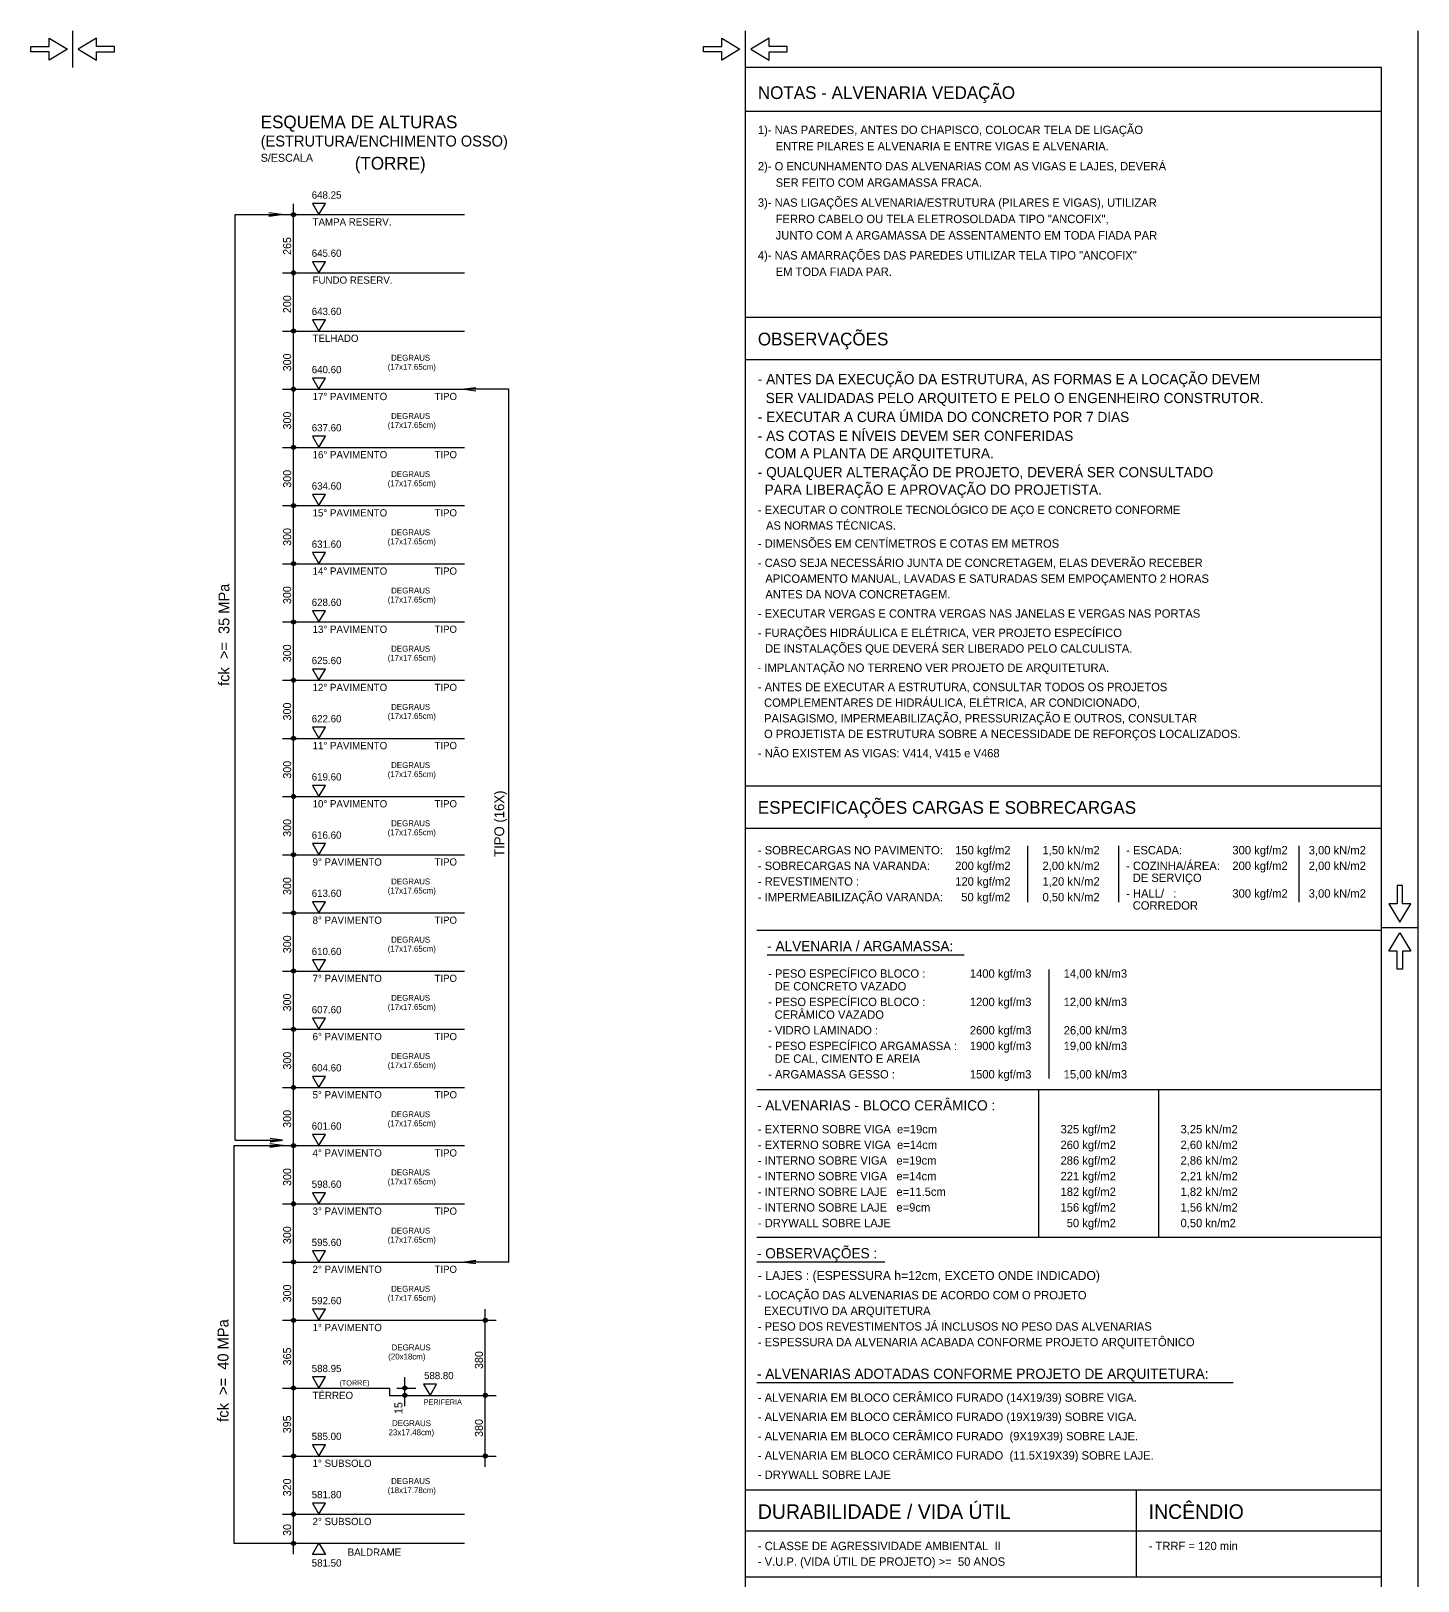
# Model space of a CAD drawing. Header units: metres. Extents: x 0 to 7795, y 0 to 4205.
# Drawn here: x 5888 to 7795, y 2074 to 4205 of the extents above; entities that cross this region are included whole.
import ezdxf

# ---------------------------------------------------------------- set-up
doc = ezdxf.new("R2010")
doc.units = ezdxf.units.M
for name, color, linetype in [('MTH-14', 2, 'Continuous'), ('MTH-179', 1, 'Continuous'), ('MTH-18', 1, 'Continuous'), ('MTH-224', 4, 'Continuous'), ('MTH-226', 6, 'Continuous'), ('MTH-230', 1, 'Continuous'), ('MTH-COTAS7', 31, 'Continuous'), ('MTH-MARGEM', 5, 'Continuous'), ('MTH-SIMB_COTA', 3, 'Continuous'), ('MTH-TXT', 4, 'Continuous'), ('MTH-TXT-NEGRITO', 5, 'Continuous'), ('MTH-TXT-NOTAS', 3, 'Continuous'), ('MTH-TXT2', 5, 'Continuous')]:
    doc.layers.add(name, color=color, linetype=linetype)

msp = doc.modelspace()

# ---------------------------------------------------------------- linework, layer by layer
at = {"layer": 'MTH-179', "linetype": 'Continuous'}
for p, q in [((5945.004008, 4154.998269), (5945.004008, 4204.998269)), ((6870.004008, 4154.998269), (6870.004008, 4204.998269)), ((7795.004008, -0.002219), (7795.004008, 4204.998269)), ((7745.004008, 2972.497781), (7795.004008, 2972.497781))]:
    msp.add_line(p, q, dxfattribs=at)
for points in [[(5937.503275, 4179.998269), (5912.503275, 4164.998269), (5912.503275, 4176.248269), (5887.503275, 4176.248269), (5887.503275, 4183.748269), (5912.503275, 4183.748269), (5912.503275, 4194.998269), (5937.503275, 4179.998269)], [(5952.503275, 4179.998269), (5977.503275, 4164.998269), (5977.503275, 4176.248269), (6002.503275, 4176.248269), (6002.503275, 4183.748269), (5977.503275, 4183.748269), (5977.503275, 4194.998269), (5952.503275, 4179.998269)], [(6862.503275, 4179.998269), (6837.503275, 4164.998269), (6837.503275, 4176.248269), (6812.503275, 4176.248269), (6812.503275, 4183.748269), (6837.503275, 4183.748269), (6837.503275, 4194.998269), (6862.503275, 4179.998269)], [(6877.503275, 4179.998269), (6902.503275, 4164.998269), (6902.503275, 4176.248269), (6927.503275, 4176.248269), (6927.503275, 4183.748269), (6902.503275, 4183.748269), (6902.503275, 4194.998269), (6877.503275, 4179.998269)], [(7770.004008, 2979.997781), (7785.004008, 3004.997781), (7773.754008, 3004.997781), (7773.754008, 3029.997781), (7766.254008, 3029.997781), (7766.254008, 3004.997781), (7755.004008, 3004.997781), (7770.004008, 2979.997781)], [(7770.004008, 2964.997781), (7785.004008, 2939.997781), (7773.754008, 2939.997781), (7773.754008, 2914.997781), (7766.254008, 2914.997781), (7766.254008, 2939.997781), (7755.004008, 2939.997781), (7770.004008, 2964.997781)]]:
    msp.add_lwpolyline(points, dxfattribs=at)
at = {"layer": 'MTH-18', "linetype": 'Continuous'}
for p, q in [((6870.004104, 4094.998269), (7745.004104, 4094.998269)), ((6870.004104, 3753.429935), (7745.004104, 3753.429935)), ((6870.004003, 2142.929432), (7745.004003, 2142.929432))]:
    msp.add_line(p, q, dxfattribs=at)
at = {"layer": 'MTH-224', "linetype": 'Continuous'}
for points in [[(6274.73971, 3967.828223), (6283.572714, 3952.529753), (6292.404838, 3967.828223), (6274.73971, 3967.828223)], [(6274.73971, 3887.828223), (6283.572714, 3872.529753), (6292.404838, 3887.828223), (6274.73971, 3887.828223)], [(6274.73971, 3807.828223), (6283.572714, 3792.529753), (6292.404838, 3807.828223), (6274.73971, 3807.828223)], [(6274.73971, 3727.828223), (6283.572714, 3712.529753), (6292.404838, 3727.828223), (6274.73971, 3727.828223)], [(6274.73971, 3647.828223), (6283.572714, 3632.529753), (6292.404838, 3647.828223), (6274.73971, 3647.828223)], [(6274.73971, 3567.828223), (6283.572714, 3552.529753), (6292.404838, 3567.828223), (6274.73971, 3567.828223)], [(6274.73971, 3487.828223), (6283.572714, 3472.529753), (6292.404838, 3487.828223), (6274.73971, 3487.828223)], [(6274.73971, 3407.828223), (6283.572714, 3392.529753), (6292.404838, 3407.828223), (6274.73971, 3407.828223)], [(6274.73971, 3327.828223), (6283.572714, 3312.529753), (6292.404838, 3327.828223), (6274.73971, 3327.828223)], [(6274.73971, 3247.828223), (6283.572714, 3232.529753), (6292.404838, 3247.828223), (6274.73971, 3247.828223)], [(6274.73971, 3167.828223), (6283.572714, 3152.529753), (6292.404838, 3167.828223), (6274.73971, 3167.828223)], [(6274.73971, 3087.828223), (6283.572714, 3072.529753), (6292.404838, 3087.828223), (6274.73971, 3087.828223)], [(6274.73971, 3007.828223), (6283.572714, 2992.529753), (6292.404838, 3007.828223), (6274.73971, 3007.828223)], [(6274.73971, 2927.828223), (6283.572714, 2912.529753), (6292.404838, 2927.828223), (6274.73971, 2927.828223)], [(6274.73971, 2847.828223), (6283.572714, 2832.529753), (6292.404838, 2847.828223), (6274.73971, 2847.828223)], [(6274.73971, 2767.828223), (6283.572714, 2752.529753), (6292.404838, 2767.828223), (6274.73971, 2767.828223)], [(6274.73971, 2687.828223), (6283.572714, 2672.529753), (6292.404838, 2687.828223), (6274.73971, 2687.828223)], [(6274.73971, 2607.828223), (6283.572714, 2592.529753), (6292.404838, 2607.828223), (6274.73971, 2607.828223)], [(6274.73971, 2527.828223), (6283.572714, 2512.529753), (6292.404838, 2527.828223), (6274.73971, 2527.828223)], [(6274.73971, 2447.828223), (6283.572714, 2432.529753), (6292.404838, 2447.828223), (6274.73971, 2447.828223)], [(6274.73971, 2354.49489), (6283.572714, 2339.19642), (6292.404838, 2354.49489), (6274.73971, 2354.49489)], [(6427.470759, 2344.49642), (6436.304646, 2329.19642), (6445.137653, 2344.49642), (6427.470759, 2344.49642)], [(6274.73971, 2261.161557), (6283.572714, 2245.863087), (6292.404838, 2261.161557), (6274.73971, 2261.161557)], [(6274.73971, 2181.161557), (6283.572714, 2165.863087), (6292.404838, 2181.161557), (6274.73971, 2181.161557)], [(6274.73971, 2110.564617), (6283.572714, 2125.863087), (6292.404838, 2110.564617), (6274.73971, 2110.564617)]]:
    msp.add_lwpolyline(points, dxfattribs=at)
at = {"layer": 'MTH-226', "linetype": 'Continuous'}
for p, q in [((7745.004104, 4154.998269), (6870.004104, 4154.998269)), ((6870.004104, 3811.429935), (7745.004104, 3811.429935)), ((6870.004104, 3811.429935), (7745.004104, 3811.429935)), ((6870.004104, 3167.051963), (7745.004104, 3167.051963)), ((6870.004003, 2199.429432), (7745.004003, 2199.429432)), ((7407.504031, 2199.429432), (7407.504031, 2079.929432)), ((6870.003976, 2079.929432), (7745.003976, 2079.929432))]:
    msp.add_line(p, q, dxfattribs=at)
at = {"layer": 'MTH-230', "linetype": 'Continuous'}
for p, q in [((6870.004003, 49.997781), (6870.004003, 4154.998269)), ((6233.572714, 3952.529753), (6483.572714, 3952.529753)), ((6233.572714, 3872.529753), (6483.572714, 3872.529753)), ((6233.572714, 3792.529753), (6483.572714, 3792.529753)), ((6233.572714, 3712.529753), (6483.572714, 3712.529753)), ((6233.572714, 3632.529753), (6483.572714, 3632.529753)), ((6233.572714, 3552.529753), (6483.572714, 3552.529753)), ((6233.572714, 3472.529753), (6483.572714, 3472.529753)), ((6233.572714, 3392.529753), (6483.572714, 3392.529753)), ((6233.572714, 3312.529753), (6483.572714, 3312.529753)), ((6233.572714, 3232.529753), (6483.572714, 3232.529753)), ((6233.572714, 3152.529753), (6483.572714, 3152.529753)), ((6870.004104, 3109.051963), (7745.004104, 3109.051963)), ((6233.572714, 3072.529753), (6483.572714, 3072.529753)), ((7258.573013, 3007.185481), (7258.573013, 3084.52387)), ((7383.573013, 3007.185481), (7383.573013, 3084.52387)), ((7631.709838, 3007.185481), (7631.709838, 3084.52387)), ((6233.572714, 2992.529753), (6483.572714, 2992.529753)), ((6885.845301, 2968.913371), (7745.004031, 2968.913371)), ((6900.004039, 2934.913371), (7171.024385, 2934.913371)), ((6233.572714, 2912.529753), (6483.572714, 2912.529753)), ((7287.731752, 2764.913371), (7287.731752, 2914.913371)), ((6233.572714, 2832.529753), (6483.572714, 2832.529753)), ((6233.572714, 2752.529753), (6483.572714, 2752.529753)), ((6885.845301, 2749.913371), (7745.004031, 2749.913371)), ((7273.384502, 2546.612698), (7273.384502, 2749.913371)), ((7438.384502, 2546.612698), (7438.384502, 2749.913371)), ((6233.572714, 2672.529753), (6483.572714, 2672.529753)), ((6233.572714, 2592.529753), (6483.572714, 2592.529753)), ((6885.845301, 2546.612698), (7745.004031, 2546.612698)), ((6233.572714, 2512.529753), (6483.572714, 2512.529753)), ((6885.845301, 2512.612698), (7061.859346, 2512.612698)), ((6233.572714, 2432.529753), (6527.306267, 2432.529753)), ((6885.845301, 2346.929432), (7540.644497, 2346.929432)), ((6233.572714, 2339.19642), (6380.762506, 2339.19642)), ((6380.762506, 2339.19642), (6380.762506, 2329.19642)), ((6380.762506, 2329.19642), (6527.306267, 2329.19642)), ((6233.572714, 2245.863087), (6527.306267, 2245.863087)), ((6233.572714, 2165.863087), (6483.572714, 2165.863087)), ((6233.572714, 2125.863087), (6483.572714, 2125.863087))]:
    msp.add_line(p, q, dxfattribs=at)
at = {"layer": 'MTH-COTAS7', "linetype": 'Continuous'}
for p, q in [((6248.572714, 3857.529753), (6248.572714, 3967.529753)), ((6168.395234, 3952.529753), (6233.569852, 3952.529753)), ((6168.403592, 2679.967687), (6168.403592, 3952.529753)), ((6231.891479, 3952.529753), (6214.539917, 3954.81491)), ((6231.891479, 3952.529753), (6214.539917, 3950.244597)), ((6214.539917, 3950.244597), (6231.891479, 3952.529753)), ((6214.543081, 3950.244826), (6231.892908, 3952.529753)), ((6243.572714, 3952.529753), (6263.572714, 3952.529753)), ((6248.572714, 3777.529753), (6248.572714, 3887.529753)), ((6243.572714, 3872.529753), (6263.572714, 3872.529753)), ((6243.572714, 3872.529753), (6263.572714, 3872.529753)), ((6248.572714, 3697.529753), (6248.572714, 3807.529753)), ((6243.572714, 3792.529753), (6263.572714, 3792.529753)), ((6243.572714, 3792.529753), (6263.572714, 3792.529753)), ((6243.572714, 3712.529753), (6263.572714, 3712.529753)), ((6243.572714, 3712.529753), (6263.572714, 3712.529753)), ((6248.572714, 3617.529753), (6248.572714, 3727.529753)), ((6544.692773, 2512.529753), (6544.692773, 3712.529753)), ((6248.572714, 3537.529753), (6248.572714, 3647.529753)), ((6243.572714, 3632.529753), (6263.572714, 3632.529753)), ((6243.572714, 3632.529753), (6263.572714, 3632.529753)), ((6248.572714, 3457.529753), (6248.572714, 3567.529753)), ((6243.572714, 3552.529753), (6263.572714, 3552.529753)), ((6243.572714, 3552.529753), (6263.572714, 3552.529753)), ((6248.572714, 3377.529753), (6248.572714, 3487.529753)), ((6243.572714, 3472.529753), (6263.572714, 3472.529753)), ((6243.572714, 3472.529753), (6263.572714, 3472.529753)), ((6243.572714, 3392.529753), (6263.572714, 3392.529753)), ((6243.572714, 3392.529753), (6263.572714, 3392.529753)), ((6248.572714, 3297.529753), (6248.572714, 3407.529753)), ((6248.572714, 3217.529753), (6248.572714, 3327.529753)), ((6243.572714, 3312.529753), (6263.572714, 3312.529753)), ((6243.572714, 3312.529753), (6263.572714, 3312.529753)), ((6248.572714, 3137.529753), (6248.572714, 3247.529753)), ((6243.572714, 3232.529753), (6263.572714, 3232.529753)), ((6243.572714, 3232.529753), (6263.572714, 3232.529753)), ((6248.572714, 3057.529753), (6248.572714, 3167.529753)), ((6243.572714, 3152.529753), (6263.572714, 3152.529753)), ((6243.572714, 3152.529753), (6263.572714, 3152.529753)), ((6243.572714, 3072.529753), (6263.572714, 3072.529753)), ((6243.572714, 3072.529753), (6263.572714, 3072.529753)), ((6248.572714, 2977.529753), (6248.572714, 3087.529753)), ((6248.572714, 2897.529753), (6248.572714, 3007.529753)), ((6243.572714, 2992.529753), (6263.572714, 2992.529753)), ((6243.572714, 2992.529753), (6263.572714, 2992.529753)), ((6248.572714, 2817.529753), (6248.572714, 2927.529753)), ((6243.572714, 2912.529753), (6263.572714, 2912.529753)), ((6243.572714, 2912.529753), (6263.572714, 2912.529753)), ((6248.572714, 2737.529753), (6248.572714, 2847.529753)), ((6243.572714, 2832.529753), (6263.572714, 2832.529753)), ((6243.572714, 2832.529753), (6263.572714, 2832.529753)), ((6243.572714, 2752.529753), (6263.572714, 2752.529753)), ((6243.572714, 2752.529753), (6263.572714, 2752.529753)), ((6248.572714, 2657.529753), (6248.572714, 2767.529753)), ((6248.572714, 2577.529753), (6248.572714, 2687.529753)), ((6166.549758, 2672.529942), (6233.570565, 2672.529942)), ((6166.557892, 2672.529942), (6166.557892, 2125.863181)), ((6168.395234, 2679.967687), (6233.569852, 2679.967687)), ((6233.570565, 2672.529942), (6216.175074, 2674.820883)), ((6233.570565, 2672.529942), (6216.175074, 2670.239001)), ((6216.175074, 2670.239001), (6233.570565, 2672.529942)), ((6216.178246, 2670.23923), (6233.571997, 2672.529942)), ((6233.569136, 2679.967781), (6216.217574, 2682.252937)), ((6233.569136, 2679.967781), (6216.217574, 2677.682625)), ((6216.217574, 2677.682625), (6233.569136, 2679.967781)), ((6216.220738, 2677.682853), (6233.570565, 2679.967781)), ((6243.572714, 2672.529753), (6263.572714, 2672.529753)), ((6243.572714, 2672.529753), (6263.572714, 2672.529753)), ((6248.572714, 2497.529753), (6248.572714, 2607.529753)), ((6243.572714, 2592.529753), (6263.572714, 2592.529753)), ((6243.572714, 2592.529753), (6263.572714, 2592.529753)), ((6248.572714, 2417.529753), (6248.572714, 2527.529753)), ((6243.572714, 2512.529753), (6263.572714, 2512.529753)), ((6243.572714, 2512.529753), (6263.572714, 2512.529753)), ((6243.572714, 2432.529753), (6263.572714, 2432.529753)), ((6243.572714, 2432.529753), (6263.572714, 2432.529753)), ((6248.572714, 2324.19642), (6248.572714, 2447.529753)), ((6507.306267, 2432.529753), (6527.306267, 2432.529753)), ((6512.306267, 2314.19642), (6512.306267, 2447.529753)), ((6248.572714, 2230.863087), (6248.572714, 2354.19642)), ((6401.663546, 2314.19642), (6401.663546, 2354.19642)), ((6512.306267, 2230.863087), (6512.306267, 2344.19642)), ((6243.572714, 2339.19642), (6263.572714, 2339.19642)), ((6243.572714, 2339.19642), (6263.572714, 2339.19642)), ((6390.762506, 2339.19642), (6416.663546, 2339.19642)), ((6390.762506, 2329.19642), (6416.663546, 2329.19642)), ((6505.103374, 2329.19642), (6527.306267, 2329.19642)), ((6515.103374, 2329.19642), (6527.306267, 2329.19642)), ((6248.572714, 2150.863087), (6248.572714, 2260.863087)), ((6243.572714, 2245.863087), (6263.572714, 2245.863087)), ((6243.572714, 2245.863087), (6263.572714, 2245.863087)), ((6507.306267, 2245.863087), (6527.306267, 2245.863087)), ((6248.572714, 2110.863087), (6248.572714, 2180.863087)), ((6243.572714, 2165.863087), (6263.572714, 2165.863087)), ((6243.572714, 2165.863087), (6263.572714, 2165.863087)), ((6166.557892, 2125.863181), (6233.571997, 2125.863181)), ((6243.572714, 2125.863087), (6263.572714, 2125.863087))]:
    msp.add_line(p, q, dxfattribs=at)
for points in [[(6544.692553, 3712.529753), (6483.572714, 3712.529753), (6499.18797, 3714.585541), (6483.572714, 3712.529753), (6499.18797, 3710.473966)], [(6544.692553, 2512.529753), (6483.572714, 2512.529753), (6499.18797, 2514.585541), (6483.572714, 2512.529753), (6499.18797, 2510.473966)]]:
    msp.add_lwpolyline(points, dxfattribs=at)
at = {"layer": 'MTH-MARGEM', "linetype": 'Continuous'}
msp.add_line((7745.004008, 49.997735), (7745.004008, 4154.998269), dxfattribs=at)
at = {"layer": 'MTH-SIMB_COTA', "linetype": 'Continuous'}
for centre, radius in [((6248.572714, 3952.529753), 2.8), ((6248.572714, 3952.529753), 1.4), ((6248.572714, 3872.529753), 2.8), ((6248.572714, 3872.529753), 2.8), ((6248.572714, 3872.529753), 1.4), ((6248.572714, 3872.529753), 1.4), ((6248.572714, 3792.529753), 2.8), ((6248.572714, 3792.529753), 2.8), ((6248.572714, 3792.529753), 1.4), ((6248.572714, 3792.529753), 1.4), ((6248.572714, 3712.529753), 2.8), ((6248.572714, 3712.529753), 2.8), ((6248.572714, 3712.529753), 1.4), ((6248.572714, 3712.529753), 1.4), ((6248.572714, 3632.529753), 2.8), ((6248.572714, 3632.529753), 2.8), ((6248.572714, 3632.529753), 1.4), ((6248.572714, 3632.529753), 1.4), ((6248.572714, 3552.529753), 2.8), ((6248.572714, 3552.529753), 2.8), ((6248.572714, 3552.529753), 1.4), ((6248.572714, 3552.529753), 1.4), ((6248.572714, 3472.529753), 2.8), ((6248.572714, 3472.529753), 2.8), ((6248.572714, 3472.529753), 1.4), ((6248.572714, 3472.529753), 1.4), ((6248.572714, 3392.529753), 2.8), ((6248.572714, 3392.529753), 2.8), ((6248.572714, 3392.529753), 1.4), ((6248.572714, 3392.529753), 1.4), ((6248.572714, 3312.529753), 2.8), ((6248.572714, 3312.529753), 2.8), ((6248.572714, 3312.529753), 1.4), ((6248.572714, 3312.529753), 1.4), ((6248.572714, 3232.529753), 2.8), ((6248.572714, 3232.529753), 2.8), ((6248.572714, 3232.529753), 1.4), ((6248.572714, 3232.529753), 1.4), ((6248.572714, 3152.529753), 2.8), ((6248.572714, 3152.529753), 2.8), ((6248.572714, 3152.529753), 1.4), ((6248.572714, 3152.529753), 1.4), ((6248.572714, 3072.529753), 2.8), ((6248.572714, 3072.529753), 2.8), ((6248.572714, 3072.529753), 1.4), ((6248.572714, 3072.529753), 1.4), ((6248.572714, 2992.529753), 2.8), ((6248.572714, 2992.529753), 2.8), ((6248.572714, 2992.529753), 1.4), ((6248.572714, 2992.529753), 1.4), ((6248.572714, 2912.529753), 2.8), ((6248.572714, 2912.529753), 2.8), ((6248.572714, 2912.529753), 1.4), ((6248.572714, 2912.529753), 1.4), ((6248.572714, 2832.529753), 2.8), ((6248.572714, 2832.529753), 2.8), ((6248.572714, 2832.529753), 1.4), ((6248.572714, 2832.529753), 1.4), ((6248.572714, 2752.529753), 2.8), ((6248.572714, 2752.529753), 2.8), ((6248.572714, 2752.529753), 1.4), ((6248.572714, 2752.529753), 1.4), ((6248.572714, 2672.529753), 2.8), ((6248.572714, 2672.529753), 2.8), ((6248.572714, 2672.529753), 1.4), ((6248.572714, 2672.529753), 1.4), ((6248.572714, 2592.529753), 2.8), ((6248.572714, 2592.529753), 2.8), ((6248.572714, 2592.529753), 1.4), ((6248.572714, 2592.529753), 1.4), ((6248.572714, 2512.529753), 2.8), ((6248.572714, 2512.529753), 2.8), ((6248.572714, 2512.529753), 1.4), ((6248.572714, 2512.529753), 1.4), ((6248.572714, 2432.529753), 2.8), ((6248.572714, 2432.529753), 2.8), ((6248.572714, 2432.529753), 1.4), ((6248.572714, 2432.529753), 1.4), ((6512.306267, 2432.529753), 2.8), ((6512.306267, 2432.529753), 1.4), ((6248.572714, 2339.19642), 2.8), ((6248.572714, 2339.19642), 2.8), ((6248.572714, 2339.19642), 1.4), ((6248.572714, 2339.19642), 1.4), ((6401.663546, 2339.19642), 2.8), ((6401.663546, 2329.19642), 2.8), ((6401.663546, 2339.19642), 1.4), ((6401.663546, 2329.19642), 1.4), ((6512.306267, 2329.19642), 2.8), ((6512.306267, 2329.19642), 2.8), ((6512.306267, 2329.19642), 1.4), ((6512.306267, 2329.19642), 1.4), ((6248.572714, 2245.863087), 2.8), ((6248.572714, 2245.863087), 2.8), ((6248.572714, 2245.863087), 1.4), ((6248.572714, 2245.863087), 1.4), ((6512.306267, 2245.863087), 2.8), ((6512.306267, 2245.863087), 1.4), ((6248.572714, 2165.863087), 2.8), ((6248.572714, 2165.863087), 2.8), ((6248.572714, 2165.863087), 1.4), ((6248.572714, 2165.863087), 1.4), ((6248.572714, 2125.863087), 2.8), ((6248.572714, 2125.863087), 1.4)]:
    msp.add_circle(centre, radius, dxfattribs=at)

# ---------------------------------------------------------------- texts
at = {"layer": 'MTH-14', "linetype": 'Continuous'}
for s, height, p in [('DEGRAUS', 8.099192, (6382.832836, 3751.711323)), ('(17x17.65cm)', 8.1, (6378.077555, 3739.19831)), ('(17x17.65cm)', 8.1, (6378.077555, 3659.19831)), ('DEGRAUS', 8.099192, (6382.832836, 3671.711323)), ('(17x17.65cm)', 8.1, (6378.077555, 3579.19831)), ('DEGRAUS', 8.099192, (6382.832836, 3591.711323)), ('DEGRAUS', 8.099192, (6382.832836, 3511.711323)), ('(17x17.65cm)', 8.1, (6378.077555, 3499.19831)), ('DEGRAUS', 8.099192, (6382.832836, 3431.711323)), ('(17x17.65cm)', 8.1, (6378.077555, 3419.19831)), ('(17x17.65cm)', 8.1, (6378.077555, 3339.19831)), ('DEGRAUS', 8.099192, (6382.832836, 3351.711323)), ('(17x17.65cm)', 8.1, (6378.077555, 3259.19831)), ('DEGRAUS', 8.099192, (6382.832836, 3271.711323)), ('DEGRAUS', 8.099192, (6382.832836, 3191.711323)), ('(17x17.65cm)', 8.1, (6378.077555, 3179.19831)), ('DEGRAUS', 8.099192, (6382.832836, 3111.711323)), ('(17x17.65cm)', 8.1, (6378.077555, 3099.19831)), ('(17x17.65cm)', 8.1, (6378.077555, 3019.19831)), ('DEGRAUS', 8.099192, (6382.832836, 3031.711323)), ('(17x17.65cm)', 8.1, (6378.077555, 2939.19831)), ('DEGRAUS', 8.099192, (6382.832836, 2951.711323)), ('DEGRAUS', 8.099192, (6382.832836, 2871.711323)), ('(17x17.65cm)', 8.1, (6378.077555, 2859.19831)), ('DEGRAUS', 8.099192, (6382.832836, 2791.711323)), ('(17x17.65cm)', 8.1, (6378.077555, 2779.19831)), ('(17x17.65cm)', 8.1, (6378.077555, 2699.19831)), ('DEGRAUS', 8.099192, (6382.832836, 2711.711323)), ('(17x17.65cm)', 8.1, (6378.077555, 2619.19831)), ('DEGRAUS', 8.099192, (6382.832836, 2631.711323)), ('DEGRAUS', 8.099192, (6382.832836, 2551.711323)), ('(17x17.65cm)', 8.1, (6378.077555, 2539.19831)), ('DEGRAUS', 8.099192, (6382.832836, 2471.711323)), ('(17x17.65cm)', 8.1, (6378.077555, 2459.19831)), ('(20x18cm)', 8.1, (6378.81721, 2378.575914)), ('DEGRAUS', 8.099192, (6383.572491, 2391.088927)), ('(TORRE)', 7.2, (6311.748859, 2342.807779)), ('PERIFERIA', 7.2, (6427.63188, 2316.563337)), ('23x17.48cm)', 8.1, (6379.292935, 2274.4046)), ('DEGRAUS', 8.099192, (6384.048216, 2286.917613)), ('(18x17.78cm)', 8.1, (6378.077555, 2194.85315)), ('DEGRAUS', 8.099192, (6382.832836, 2207.366163))]:
    msp.add_text(s, height=height, dxfattribs=at).set_placement(p)
at = {"layer": 'MTH-COTAS7', "linetype": 'Continuous'}
for s, p in [('265', (6245.272714, 3897.129753)), ('200', (6245.272714, 3817.129753)), ('300', (6245.272714, 3737.129753)), ('300', (6245.272714, 3657.129753)), ('300', (6245.272714, 3577.129753)), ('300', (6245.272714, 3497.129753)), ('300', (6245.272714, 3417.129753)), ('300', (6245.272714, 3337.129753)), ('300', (6245.272714, 3257.129753)), ('300', (6245.272714, 3177.129753)), ('300', (6245.272714, 3097.129753)), ('300', (6245.272714, 3017.129753)), ('300', (6245.272714, 2937.129753)), ('300', (6245.272714, 2857.129753)), ('300', (6245.272714, 2777.129753)), ('300', (6245.272714, 2697.129753)), ('300', (6245.272714, 2617.129753)), ('300', (6245.272714, 2537.129753)), ('300', (6245.272714, 2457.129753)), ('365', (6245.272714, 2370.463087)), ('380', (6509.006267, 2365.463087)), ('15', (6398.363546, 2303.529757)), ('395', (6245.272714, 2277.129753)), ('380', (6509.006267, 2272.129753)), ('320', (6245.272714, 2190.463087)), ('30', (6245.272714, 2135.963087))]:
    msp.add_text(s, height=11, rotation=90, dxfattribs=at).set_placement(p)
for p in [(6442.467508, 3697.630743), (6442.467508, 3617.630743), (6442.467508, 3537.630743), (6442.467508, 3457.630743), (6442.467508, 3377.630743), (6442.467508, 3297.630743), (6442.467508, 3217.630743), (6442.467508, 3137.630743), (6442.467508, 3057.630743), (6442.467508, 2977.630743), (6442.467508, 2897.630743), (6442.467508, 2817.630743), (6442.467508, 2737.630743), (6442.467508, 2657.630743), (6442.467508, 2577.630743), (6442.467508, 2497.630743)]:
    msp.add_text('TIPO', height=9.89901, dxfattribs=at).set_placement(p)
at = {"layer": 'MTH-TXT', "linetype": 'Continuous'}
for s, height, p in [('648.25', 10, (6273.572714, 3974.529753)), ('645.60', 10, (6273.572714, 3894.529753)), ('643.60', 10, (6273.572714, 3814.529753)), ('640.60', 10, (6273.572714, 3734.529753)), ('637.60', 10, (6273.572714, 3654.529753)), ('634.60', 10, (6273.572714, 3574.529753)), ('631.60', 10, (6273.572714, 3494.529753)), ('628.60', 10, (6273.572714, 3414.529753)), ('625.60', 10, (6273.572714, 3334.529753)), ('622.60', 10, (6273.572714, 3254.529753)), ('619.60', 10, (6273.572714, 3174.529753)), ('616.60', 10, (6273.572714, 3094.529753)), ('613.60', 10, (6273.572714, 3014.529753)), ('610.60', 10, (6273.572714, 2934.529753)), ('607.60', 10, (6273.572714, 2854.529753)), ('604.60', 10, (6273.572714, 2774.529753)), ('601.60', 10, (6273.572714, 2694.529753)), ('598.60', 10, (6273.572714, 2614.529753)), ('595.60', 10, (6273.572714, 2534.529753)), ('592.60', 10, (6273.572714, 2454.529753)), ('588.95', 10, (6273.572714, 2361.19642)), ('588.80', 9.9, (6428.163337, 2351.516903)), ('585.00', 10, (6273.572714, 2267.863087)), ('581.80', 10, (6273.572714, 2187.863087)), ('581.50', 10, (6273.572714, 2093.863087))]:
    msp.add_text(s, height=height, dxfattribs=at).set_placement(p)
for s, height, p in [('fck  >=  35 MPa', 15, (6160.380073, 3304.649048)), ('TIPO (16X)', 13.5, (6538.256307, 3069.498091)), ('fck  >=  40 MPa', 15.05, (6159.13777, 2292.873585))]:
    msp.add_text(s, height=height, rotation=90, dxfattribs=at).set_placement(p)
at = {"layer": 'MTH-TXT-NEGRITO', "linetype": 'Continuous'}
for s, height, p in [('NOTAS - ALVENARIA VEDAÇÃO', 17.5, (6887.113581, 4111.498269)), ('OBSERVAÇÕES', 17.5, (6887.113581, 3772.735471)), ('- ANTES DA EXECUÇÃO DA ESTRUTURA, AS FORMAS E A LOCAÇÃO DEVEM', 14, (6887.113464, 3719.429935)), ('SER VALIDADAS PELO ARQUITETO E PELO O ENGENHEIRO CONSTRUTOR.', 14, (6897.928165, 3693.429935)), ('- EXECUTAR A CURA ÚMIDA DO CONCRETO POR 7 DIAS', 14, (6887.113464, 3667.429935)), ('- AS COTAS E NÍVEIS DEVEM SER CONFERIDAS', 14, (6887.113464, 3641.429935)), ('COM A PLANTA DE ARQUITETURA.', 14, (6896.406719, 3617.429935)), ('- QUALQUER ALTERAÇÃO DE PROJETO, DEVERÁ SER CONSULTADO', 14, (6887.113464, 3591.429935)), ('PARA LIBERAÇÃO E APROVAÇÃO DO PROJETISTA.', 14, (6896.406719, 3567.429935)), ('ESPECIFICAÇÕES CARGAS E SOBRECARGAS', 17.5, (6887.113581, 3128.741719)), ('DURABILIDADE / VIDA ÚTIL', 20, (6887.113581, 2159.429432)), ('INCÊNDIO', 20, (7424.613608, 2159.429432))]:
    msp.add_text(s, height=height, dxfattribs=at).set_placement(p)
at = {"layer": 'MTH-TXT-NOTAS', "linetype": 'Continuous'}
for s, height, p in [('1)- NAS PAREDES, ANTES DO CHAPISCO, COLOCAR TELA DE LIGAÇÃO', 11.5, (6887.113479, 4063.340446)), ('ENTRE PILARES E ALVENARIA E ENTRE VIGAS E ALVENARIA.', 11.5, (6911.644352, 4040.840446)), ('S/ESCALA', 11, (6203.440081, 4025.201248)), ('2)- O ENCUNHAMENTO DAS ALVENARIAS COM AS VIGAS E LAJES, DEVERÁ', 11.5, (6887.113479, 4013.340446)), ('SER FEITO COM ARGAMASSA FRACA.', 11.5, (6911.644352, 3990.840446)), ('3)- NAS LIGAÇÕES ALVENARIA/ESTRUTURA (PILARES E VIGAS), UTILIZAR', 11.5, (6887.113479, 3963.340446)), ('TAMPA RESERV.', 10, (6274.73971, 3937.529753)), ('FERRO CABELO OU TELA ELETROSOLDADA TIPO "ANCOFIX", ', 11.5, (6911.644352, 3940.840446)), ('JUNTO COM A ARGAMASSA DE ASSENTAMENTO EM TODA FIADA PAR', 11.5, (6911.644352, 3918.340446)), ('4)- NAS AMARRAÇÕES DAS PAREDES UTILIZAR TELA TIPO "ANCOFIX" ', 11.5, (6887.113479, 3890.840446)), ('EM TODA FIADA PAR.', 11.5, (6911.644352, 3868.340446)), ('FUNDO RESERV.', 10, (6274.73971, 3857.529753)), ('TELHADO', 10, (6274.73971, 3777.529753)), ('17%%d PAVIMENTO', 10, (6274.73971, 3697.529753)), ('16%%d PAVIMENTO', 10, (6274.73971, 3617.529753)), ('15%%d PAVIMENTO', 10, (6274.73971, 3537.529753)), ('- EXECUTAR O CONTROLE TECNOLÓGICO DE AÇO E CONCRETO CONFORME', 11.5, (6887.113464, 3540.929935)), ('AS NORMAS TÉCNICAS.', 11.5, (6898.350739, 3519.429935)), ('- DIMENSÕES EM CENTÍMETROS E COTAS EM METROS', 11.5, (6887.113464, 3494.596601)), ('- CASO SEJA NECESSÁRIO JUNTA DE CONCRETAGEM, ELAS DEVERÃO RECEBER', 11.5, (6887.113464, 3468.096601)), ('14%%d PAVIMENTO', 10, (6274.73971, 3457.529753)), ('APICOAMENTO MANUAL, LAVADAS E SATURADAS SEM EMPOÇAMENTO 2 HORAS', 11.5, (6897.388829, 3446.374375)), ('ANTES DA NOVA CONCRETAGEM.', 11.5, (6897.388829, 3424.874375)), ('- EXECUTAR VERGAS E CONTRA VERGAS NAS JANELAS E VERGAS NAS PORTAS', 11.500002, (6887.113464, 3398.374373)), ('13%%d PAVIMENTO', 10, (6274.73971, 3377.529753)), ('- FURAÇÕES HIDRÁULICA E ELÉTRICA, VER PROJETO ESPECÍFICO', 11.500002, (6887.113464, 3371.874371)), ('DE INSTALAÇÕES QUE DEVERÁ SER LIBERADO PELO CALCULISTA.', 11.500002, (6897.113464, 3350.374369)), ('- IMPLANTAÇÃO NO TERRENO VER PROJETO DE ARQUITETURA.', 11.5, (6886.722061, 3323.874369)), ('12%%d PAVIMENTO', 10, (6274.73971, 3297.529753)), ('- ANTES DE EXECUTAR A ESTRUTURA, CONSULTAR TODOS OS PROJETOS', 11.5, (6887.113464, 3297.374369)), ('  COMPLEMENTARES DE HIDRÁULICA, ELÉTRICA, AR CONDICIONADO,', 11.5, (6887.113464, 3275.874369)), ('  PAISAGISMO, IMPERMEABILIZAÇÃO, PRESSURIZAÇÃO E OUTROS, CONSULTAR', 11.5, (6887.113464, 3254.374369)), ('  O PROJETISTA DE ESTRUTURA SOBRE A NECESSIDADE DE REFORÇOS LOCALIZADOS.', 11.5, (6887.113464, 3232.874369)), ('11%%d PAVIMENTO', 10, (6274.73971, 3217.529753)), ('- NÃO EXISTEM AS VIGAS: V414, V415 e V468', 11.5, (6887.113464, 3206.374369)), ('10%%d PAVIMENTO', 10, (6274.73971, 3137.529753)), ('- SOBRECARGAS NO PAVIMENTO:', 11.5, (6887.113479, 3073.02387)), ('150 kgf/m2', 11.5, (7158.573013, 3073.02387)), ('1,50 kN/m2', 11.5, (7278.573013, 3073.02387)), ('- ESCADA:', 11.5, (7393.573013, 3073.02387)), ('300 kgf/m2', 11.5, (7539.709838, 3073.02387)), ('3,00 kN/m2', 11.5, (7644.709838, 3073.02387)), ('9%%d PAVIMENTO', 10, (6274.73971, 3057.529753)), ('- SOBRECARGAS NA VARANDA:', 11.5, (6887.113479, 3051.52387)), ('200 kgf/m2', 11.5, (7158.573013, 3051.52387)), ('2,00 kN/m2', 11.5, (7278.573013, 3051.52387)), ('- COZINHA/ÁREA:', 11.5, (7393.573013, 3051.52387)), ('200 kgf/m2', 11.5, (7539.709838, 3051.52387)), ('2,00 kN/m2', 11.5, (7644.709838, 3051.52387)), ('- REVESTIMENTO :', 11.5, (6887.113479, 3030.02387)), ('120 kgf/m2', 11.5, (7158.573013, 3030.02387)), ('1,20 kN/m2', 11.5, (7278.573013, 3030.02387)), ('DE SERVIÇO', 11.5, (7402.674665, 3035.02387)), ('- IMPERMEABILIZAÇÃO VARANDA:', 11.5, (6887.113479, 3008.52387)), ('  50 kgf/m2', 11.5, (7158.268533, 3008.52387)), ('0,50 kN/m2', 11.5, (7278.573013, 3008.52387)), ('- HALL/   :', 11.5, (7393.573013, 3013.52387)), ('CORREDOR', 11.5, (7402.674665, 2997.02387)), ('300 kgf/m2', 11.5, (7539.709838, 3013.52387)), ('3,00 kN/m2', 11.5, (7644.709838, 3013.52387)), ('8%%d PAVIMENTO', 10, (6274.73971, 2977.529753)), ('7%%d PAVIMENTO', 10, (6274.73971, 2897.529753)), ('- PESO ESPECÍFICO BLOCO :', 11.5, (6901.272218, 2903.413371)), ('1400 kgf/m3', 11.5, (7178.662019, 2903.413371)), ('14,00 kN/m3', 11.5, (7307.731752, 2903.413371)), ('- PESO ESPECÍFICO BLOCO :', 11.5, (6901.272218, 2864.413371)), ('DE CONCRETO VAZADO', 11.5, (6910.168081, 2885.913371)), ('CERÂMICO VAZADO', 11.5, (6910.168081, 2846.913371)), ('1200 kgf/m3', 11.5, (7178.662019, 2864.413371)), ('12,00 kN/m3', 11.5, (7307.731752, 2864.413371)), ('- VIDRO LAMINADO :', 11.5, (6901.272218, 2825.413371)), ('2600 kgf/m3', 11.5, (7178.662019, 2825.413371)), ('26,00 kN/m3', 11.5, (7307.731752, 2825.413371)), ('6%%d PAVIMENTO', 10, (6274.73971, 2817.529753)), ('- PESO ESPECÍFICO ARGAMASSA :', 11.5, (6901.272218, 2803.913371)), ('1900 kgf/m3', 11.5, (7178.662019, 2803.913371)), ('19,00 kN/m3', 11.5, (7307.731752, 2803.913371)), ('DE CAL, CIMENTO E AREIA', 11.5, (6910.168081, 2786.413371)), ('- ARGAMASSA GESSO :', 11.5, (6901.272218, 2764.913371)), ('1500 kgf/m3', 11.5, (7178.662019, 2764.913371)), ('15,00 kN/m3', 11.5, (7307.731752, 2764.913371)), ('5%%d PAVIMENTO', 10, (6274.73971, 2737.529753)), ('- EXTERNO SOBRE VIGA  e=19cm', 11.5, (6887.113479, 2689.413371)), ('325 kgf/m2', 11.5, (7303.384502, 2689.413371)), ('3,25 kN/m2', 11.5, (7468.384502, 2689.413371)), ('4%%d PAVIMENTO', 10, (6274.73971, 2657.529753)), ('- EXTERNO SOBRE VIGA  e=14cm', 11.5, (6887.113479, 2667.913371)), ('260 kgf/m2', 11.5, (7303.384502, 2667.913371)), ('2,60 kN/m2', 11.5, (7468.384502, 2667.913371)), ('- INTERNO SOBRE VIGA   e=19cm', 11.5, (6887.113479, 2646.413371)), ('286 kgf/m2', 11.5, (7303.384502, 2646.413371)), ('2,86 kN/m2', 11.5, (7468.384502, 2646.413371)), ('- INTERNO SOBRE VIGA   e=14cm', 11.5, (6887.113479, 2624.913371)), ('221 kgf/m2', 11.5, (7303.384502, 2624.913371)), ('2,21 kN/m2', 11.5, (7468.384502, 2624.913371)), ('- INTERNO SOBRE LAJE   e=11.5cm', 11.5, (6887.113479, 2603.413371)), ('182 kgf/m2', 11.5, (7303.384502, 2603.413371)), ('1,82 kN/m2', 11.5, (7468.384502, 2603.413371)), ('3%%d PAVIMENTO', 10, (6274.73971, 2577.529753)), ('- INTERNO SOBRE LAJE   e=9cm', 11.5, (6887.113479, 2581.913371)), ('156 kgf/m2', 11.5, (7303.384502, 2581.913371)), ('1,56 kN/m2', 11.5, (7468.384502, 2581.913371)), ('- DRYWALL SOBRE LAJE', 11.5, (6887.113479, 2560.413371)), ('  50 kgf/m2', 11.5, (7303.384502, 2560.413371)), ('0,50 kn/m2', 11.5, (7468.384502, 2560.413371)), ('2%%d PAVIMENTO', 10, (6274.73971, 2497.529753)), ('- LOCAÇÃO DAS ALVENARIAS DE ACORDO COM O PROJETO', 11.5, (6887.113479, 2461.248019)), ('  EXECUTIVO DA ARQUITETURA', 11.5, (6887.113479, 2439.748019)), ('- PESO DOS REVESTIMENTOS JÁ INCLUSOS NO PESO DAS ALVENARIAS', 11.5, (6887.113479, 2418.248019)), ('1%%d PAVIMENTO', 10, (6274.73971, 2417.529753)), ('- ESPESSURA DA ALVENARIA ACABADA CONFORME PROJETO ARQUITETÔNICO', 11.5, (6887.113479, 2396.748019)), ('TÉRREO', 10, (6274.73971, 2324.19642)), ('- ALVENARIA EM BLOCO CERÂMICO FURADO (14X19/39) SOBRE VIGA.', 11.5, (6887.113479, 2320.429432)), ('- ALVENARIA EM BLOCO CERÂMICO FURADO (19X19/39) SOBRE VIGA.', 11.5, (6887.113479, 2293.929432)), ('- ALVENARIA EM BLOCO CERÂMICO FURADO  (9X19X39) SOBRE LAJE.', 11.5, (6887.113479, 2267.429432)), ('1%%d SUBSOLO', 10, (6274.73971, 2230.863087)), ('- ALVENARIA EM BLOCO CERÂMICO FURADO  (11.5X19X39) SOBRE LAJE.', 11.5, (6887.113479, 2240.929432)), ('- DRYWALL SOBRE LAJE', 11.5, (6887.113479, 2214.429432)), ('2%%d SUBSOLO', 10, (6274.73971, 2150.863087)), ('BALDRAME', 10, (6323.029566, 2108.716871)), ('- CLASSE DE AGRESSIVIDADE AMBIENTAL  II', 11.5, (6887.113378, 2116.429432)), ('- TRRF = 120 min', 11.5, (7424.613378, 2116.429432)), ('- V.U.P. (VIDA ÚTIL DE PROJETO) >=  50 ANOS ', 11.5, (6887.113378, 2094.929432))]:
    msp.add_text(s, height=height, dxfattribs=at).set_placement(p)
at = {"layer": 'MTH-TXT2', "linetype": 'Continuous'}
for s, height, p in [('ESQUEMA DE ALTURAS', 17.498254, (6203.440081, 4071.196648)), ('(ESTRUTURA/ENCHIMENTO OSSO)', 14.998502, (6203.440081, 4046.199148)), ('(TORRE)', 17.498252, (6332.791597, 4014.447001)), ('- ALVENARIA / ARGAMASSA:', 14, (6900.004039, 2939.913371)), ('- ALVENARIAS - BLOCO CERÂMICO :', 14, (6885.845301, 2720.913371)), ('- OBSERVAÇÕES :', 14, (6885.845301, 2517.612698)), ('- LAJES : (ESPESSURA h=12cm, EXCETO ONDE INDICADO)', 12.5, (6887.113479, 2487.748019)), ('- ALVENARIAS ADOTADAS CONFORME PROJETO DE ARQUITETURA:', 14, (6885.845301, 2351.929432))]:
    msp.add_text(s, height=height, dxfattribs=at).set_placement(p)

doc.saveas('drawing.dxf')
